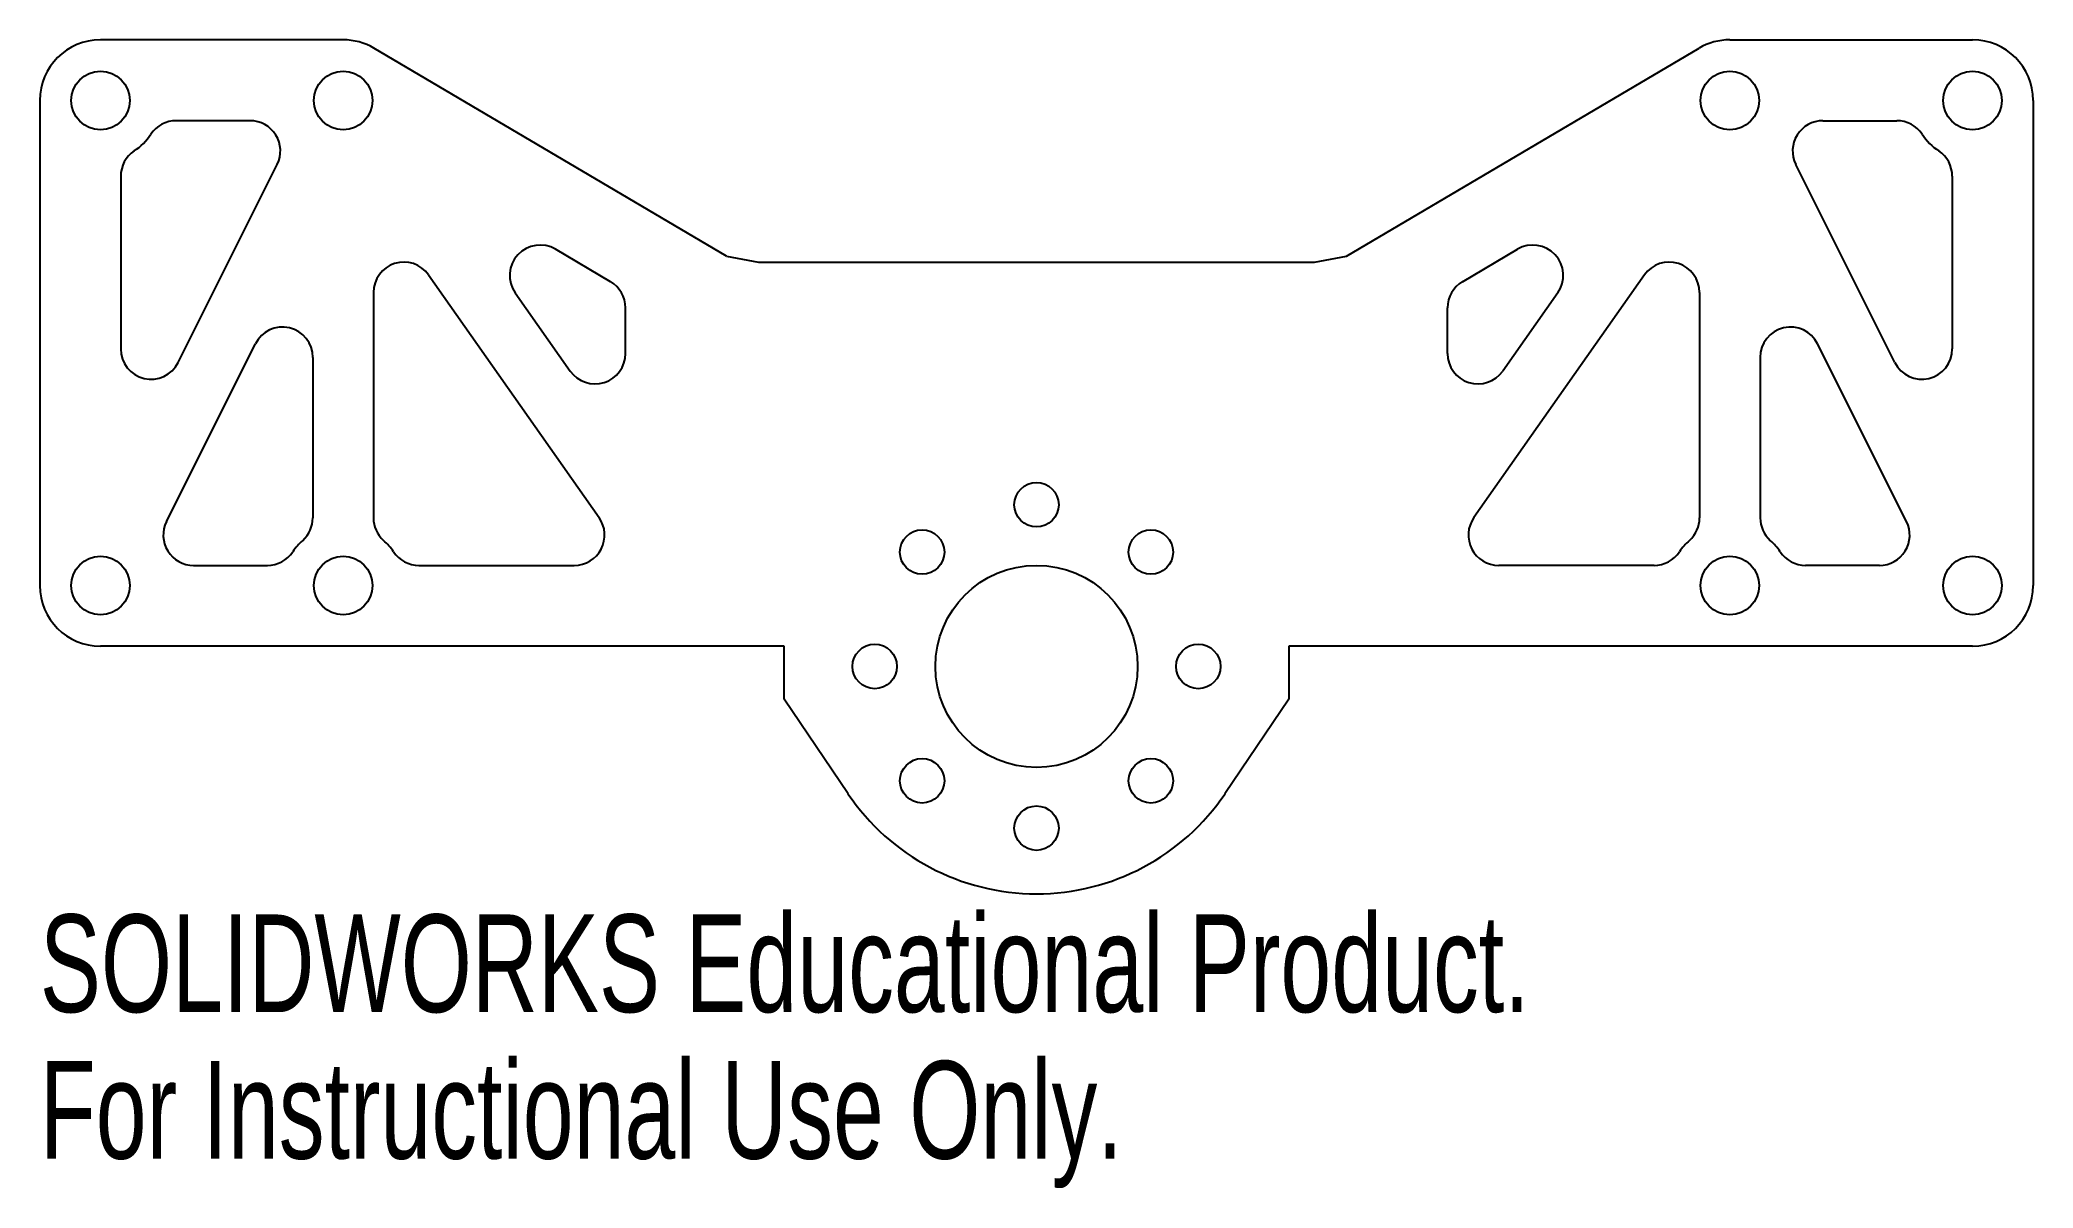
# Model space of a CAD drawing. Header units: millimetres. Extents: x -49.3 to 49.3, y -25.8 to 31.
import ezdxf

# ---------------------------------------------------------------- set-up
doc = ezdxf.new("R2010")
doc.units = ezdxf.units.MM
doc.styles.add('SLDTEXTSTYLE0', font='TXT', dxfattribs={"width": 0.7})

msp = doc.modelspace()

# ---------------------------------------------------------------- linework, layer by layer
at = {"color": 7, "linetype": 'Continuous', "lineweight": 25}
for p, q in [((-34.293, 31), (-46.293, 31)), ((-15.333, 20.295), (-32.769, 30.584)), ((15.333, 20.295), (32.769, 30.584)), ((34.293, 31), (46.293, 31)), ((-49.293, 28), (-49.293, 4)), ((49.293, 28), (49.293, 4)), ((-38.897, 27), (-42.552, 27)), ((38.897, 27), (42.552, 27)), ((-42.452, 15.037), (-37.556, 24.829)), ((42.452, 15.037), (37.556, 24.829)), ((-45.293, 24.258), (-45.293, 15.708)), ((45.293, 24.258), (45.293, 15.708)), ((-21.071, 19.036), (-23.791, 20.641)), ((-15.333, 20.295), (-13.75, 20)), ((-13.75, 20), (13.75, 20)), ((13.75, 20), (15.333, 20.295)), ((21.071, 19.036), (23.791, 20.641)), ((-30.066, 19.37), (-21.634, 7.362)), ((30.066, 19.37), (21.634, 7.362)), ((-32.793, 18.508), (-32.793, 7.354)), ((-25.78, 18.487), (-23.061, 14.615)), ((25.78, 18.487), (23.061, 14.615)), ((32.793, 18.508), (32.793, 7.354)), ((-20.333, 15.477), (-20.333, 17.745)), ((20.333, 15.477), (20.333, 17.745)), ((-43.031, 7.171), (-38.635, 15.963)), ((43.031, 7.171), (38.635, 15.963)), ((-35.793, 15.292), (-35.793, 7.354)), ((35.793, 15.292), (35.793, 7.354)), ((-41.689, 5), (-38.035, 5)), ((-30.552, 5), (-22.861, 5)), ((30.552, 5), (22.861, 5)), ((41.689, 5), (38.035, 5)), ((-12.48, 1), (-46.293, 1)), ((-12.48, -1.621), (-12.48, 1)), ((46.293, 1), (12.48, 1)), ((12.48, 1), (12.48, -1.621)), ((-9.323, -6.296), (-12.48, -1.621)), ((12.48, -1.621), (9.323, -6.296))]:
    msp.add_line(p, q, dxfattribs=at)
for centre, radius in [((-46.293, 28), 1.45), ((-34.293, 28), 1.45), ((34.293, 28), 1.45), ((46.293, 28), 1.45), ((0, 8), 1.1), ((-5.657, 5.657), 1.1), ((5.657, 5.657), 1.1), ((-46.293, 4), 1.45), ((-34.293, 4), 1.45), ((0, 0), 5), ((34.293, 4), 1.45), ((46.293, 4), 1.45), ((-8, 0), 1.1), ((8, 0), 1.1), ((-5.657, -5.657), 1.1), ((5.657, -5.657), 1.1), ((0, -8), 1.1)]:
    msp.add_circle(centre, radius, dxfattribs=at)
for centre, radius, start, end in [((-46.293, 28), 3, 90, 180), ((-34.293, 28), 3, 59.45506, 90), ((34.293, 28), 3, 90, 120.54494), ((46.293, 28), 3, 0, 90), ((-42.552, 25.5), 1.5, 90, 146.25101), ((-38.897, 25.5), 1.5, 333.43495, 90), ((38.897, 25.5), 1.5, 90, 206.56505), ((42.552, 25.5), 1.5, 33.74899, 90), ((-46.293, 28), 3, 303.74899, 326.25101), ((46.293, 28), 3, 213.74899, 236.25101), ((-43.793, 24.258), 1.5, 123.74899, 180), ((43.793, 24.258), 1.5, 0, 56.25101), ((-24.553, 19.349), 1.5, 59.45506, 215.07738), ((24.553, 19.349), 1.5, 324.92262, 120.54494), ((-31.293, 18.508), 1.5, 35.07738, 180), ((31.293, 18.508), 1.5, 0, 144.92262), ((-21.833, 17.745), 1.5, 0, 59.45506), ((21.833, 17.745), 1.5, 120.54494, 180), ((-37.293, 15.292), 1.5, 0, 153.43495), ((37.293, 15.292), 1.5, 26.56505, 180), ((-43.793, 15.708), 1.5, 180, 333.43495), ((-21.833, 15.477), 1.5, 215.07738, 0), ((21.833, 15.477), 1.5, 180, 324.92262), ((43.793, 15.708), 1.5, 206.56505, 0), ((-41.689, 6.5), 1.5, 153.43495, 270), ((-37.293, 7.354), 1.5, 311.81031, 0), ((-31.293, 7.354), 1.5, 180, 228.18969), ((-22.861, 6.5), 1.5, 270, 35.07738), ((22.861, 6.5), 1.5, 144.92262, 270), ((31.293, 7.354), 1.5, 311.81031, 0), ((37.293, 7.354), 1.5, 180, 228.18969), ((41.689, 6.5), 1.5, 270, 26.56505), ((-34.293, 4), 3, 131.81031, 146.25101), ((-34.293, 4), 3, 33.74899, 48.18969), ((34.293, 4), 3, 131.81031, 146.25101), ((34.293, 4), 3, 33.74899, 48.18969), ((-38.035, 6.5), 1.5, 270, 326.25101), ((-30.552, 6.5), 1.5, 213.74899, 270), ((30.552, 6.5), 1.5, 270, 326.25101), ((38.035, 6.5), 1.5, 213.74899, 270), ((-46.293, 4), 3, 180, 270), ((46.293, 4), 3, 270, 0), ((0, 0), 11.25, 214.0299, 325.9701)]:
    msp.add_arc(centre, radius, start, end, dxfattribs=at)

# ---------------------------------------------------------------- texts
at = {"color": 7, "linetype": 'Continuous', "char_height": 4.83362, "attachment_point": 1, "style": 'SLDTEXTSTYLE0'}
for s, insert in [('SOLIDWORKS Educational Product.', (-49.293, -12.27)), ('For Instructional Use Only.', (-49.293, -19.52))]:
    msp.add_mtext(s, dxfattribs=dict(at, insert=insert))

doc.saveas('drawing.dxf')
